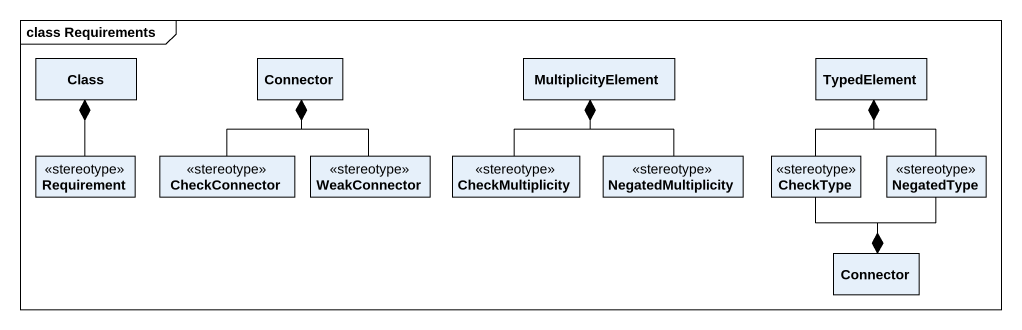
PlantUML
@startuml
mainframe class Requirements
hide circle
hide empty members
class "Class" as Class_
class Connector
class MultiplicityElement
class TypedElement
class Requirement <<stereotype>>
class CheckConnector <<stereotype>>
class WeakConnector <<stereotype>>
class CheckMultiplicity <<stereotype>>
class NegatedMultiplicity <<stereotype>>
class CheckType <<stereotype>>
class NegatedType <<stereotype>>
class "Connector" as Connector_2
Requirement -up-* Class_
CheckConnector -up-* Connector
WeakConnector -up-* Connector
CheckMultiplicity -up-* MultiplicityElement
NegatedMultiplicity -up-* MultiplicityElement
CheckType -up-* TypedElement
CheckType --* Connector_2
NegatedType -up-* TypedElement
NegatedType --* Connector_2
@enduml
